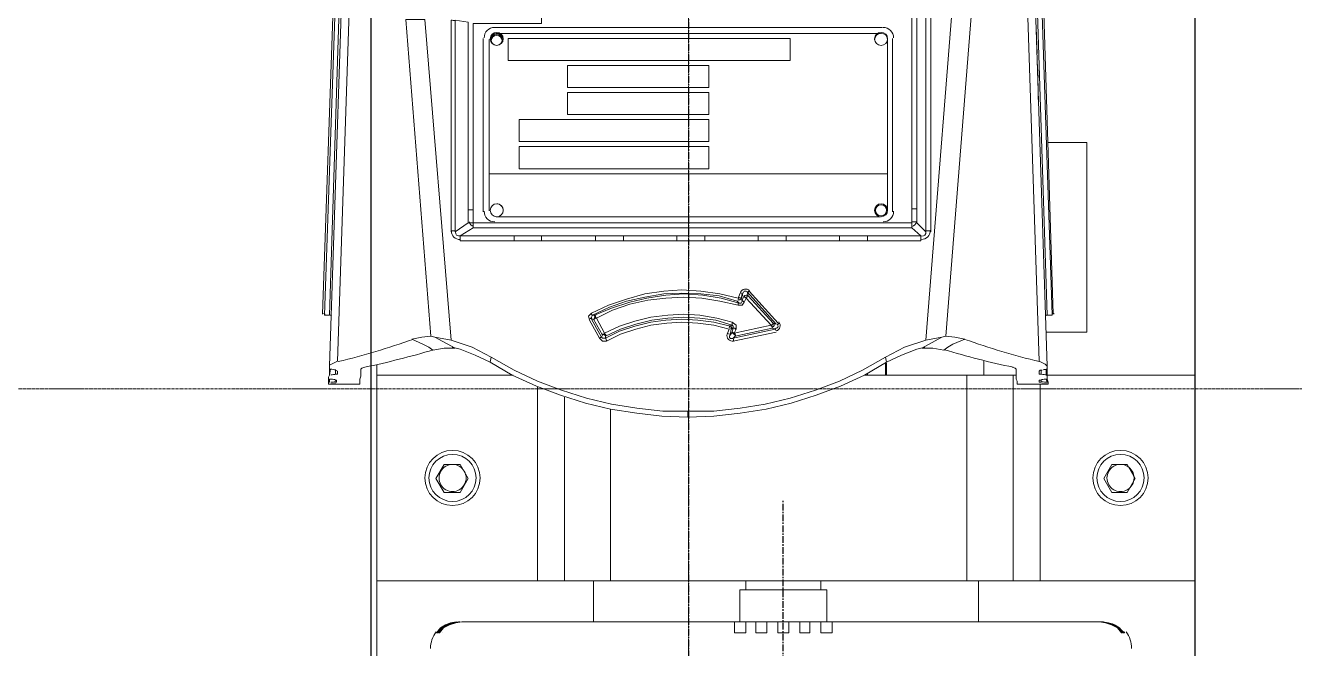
# Model space of a CAD drawing. Header units: inches. Extents: x 8618018 to 8935006, y 2431589 to 2567223.
# Drawn here: x 8666213.8 to 8666447.8, y 2519041.8 to 2519156.9 of the extents above; entities that cross this region are included whole.
import ezdxf

# ---------------------------------------------------------------- set-up
doc = ezdxf.new("R2010")
doc.units = ezdxf.units.IN
doc.header["$MEASUREMENT"] = 0
doc.linetypes.add('CENTER', pattern=[2, 1.25, -0.25, 0.25, -0.25])
doc.layers.add('CL', color=252, linetype='CENTER', lineweight=5)
for name, color, linetype in [('EQ', 252, 'Continuous'), ('PDF_CENTRE', 252, 'Continuous'), ('SKID', 252, 'Continuous')]:
    doc.layers.add(name, color=color, linetype=linetype)

# ---------------------------------------------------------------- blocks, each defined once
blk = doc.blocks.new('DP-11004A PL')
at = {"layer": 'EQ', "lineweight": 18}
for points in [[(3485.86, 1528.34), (3485.86, 1548.32), (3643.28, 1548.32)], [(3681.21, 1548.32), (3700.26, 1548.32)], [(3688.79, 1412.15), (3688.98, 1411.04), (3689.35, 1410.12), (3689.9, 1409.19), (3690.83, 1408.45), (3690.83, 1408.63), (3689.9, 1409.38), (3689.35, 1410.3), (3688.98, 1411.41), (3688.79, 1412.52), (3688.79, 1412.71), (3688.98, 1411.6), (3689.35, 1410.49), (3689.9, 1409.56), (3690.83, 1408.82), (3690.83, 1409), (3689.9, 1409.75), (3689.35, 1410.86), (3688.98, 1411.97), (3688.79, 1413.08), (3688.79, 1463.4), (3688.98, 1463.4), (3689.35, 1463.4), (3689.9, 1463.4), (3690.83, 1463.4), (3690.83, 1465.44), (3689.9, 1465.44), (3689.35, 1465.44), (3688.98, 1465.44), (3688.79, 1465.44), (3688.79, 1467.29), (3688.98, 1467.29), (3689.35, 1467.29), (3689.9, 1467.29), (3690.83, 1467.29), (3690.83, 1469.32), (3689.9, 1469.32), (3689.35, 1469.32), (3688.98, 1469.32), (3688.79, 1469.32), (3688.79, 1471.36), (3688.98, 1471.36), (3689.35, 1471.36), (3689.9, 1471.36), (3690.83, 1471.36), (3690.83, 1473.39), (3689.9, 1473.39), (3689.35, 1473.39), (3688.98, 1473.39), (3688.79, 1473.39), (3688.79, 1475.43), (3688.98, 1475.43), (3689.35, 1475.43), (3689.9, 1475.43), (3690.83, 1475.43), (3690.83, 1477.28), (3689.9, 1477.28), (3689.35, 1477.28), (3688.98, 1477.28), (3688.79, 1477.28), (3688.79, 1479.31), (3688.98, 1479.31), (3689.35, 1479.31), (3689.9, 1479.31), (3690.83, 1479.31), (3690.83, 1481.35), (3689.9, 1481.35), (3689.35, 1481.35), (3688.98, 1481.35), (3688.79, 1481.35), (3688.79, 1530.67), (3688.98, 1531.78), (3689.35, 1532.89), (3689.9, 1534), (3690.83, 1534.74), (3690.83, 1534.93), (3689.9, 1534.19), (3689.35, 1533.26), (3688.98, 1532.15), (3688.79, 1530.86), (3688.79, 1531.23), (3688.98, 1532.34), (3689.35, 1533.45), (3689.9, 1534.37), (3690.83, 1535.11), (3690.83, 1535.3), (3689.53, 1533.82), (3689.16, 1533.08), (3688.98, 1532.15)], [(3690.64, 1535.3), (3690.83, 1535.3)], [(3688.79, 1531.23), (3688.79, 1531.41)], [(3688.79, 1530.86), (3688.79, 1530.67)], [(3635.32, 1520.83), (3635.32, 1528.34), (3600.35, 1528.34), (3600.35, 1521.2)], [(3470.84, 1515.28), (3483.42, 1515.84), (3641.61, 1521.02)], [(3644.94, 1521.2), (3644.94, 1521.02), (3644.94, 1521.2), (3644.76, 1521.2), (3644.57, 1521.2), (3644.57, 1521.02), (3644.02, 1520.83), (3644.02, 1521.02), (3643.65, 1521.02), (3643.28, 1521.02), (3643.28, 1520.83), (3642.17, 1520.83), (3642.17, 1521.02), (3641.61, 1521.02), (3641.43, 1520.83), (3641.24, 1520.65), (3640.69, 1519.54), (3483.79, 1514.36), (3636.06, 1502.33), (3636.25, 1501.59), (3636.8, 1498.63)], [(3631.99, 1522.13), (3554.47, 1519.72), (3554.47, 1519.54), (3554.47, 1519.35), (3632.18, 1521.94), (3632.18, 1521.02), (3557.24, 1518.61), (3557.8, 1518.43), (3562.06, 1518.43)], [(3643.28, 1521.02), (3643.28, 1521.02)], [(3644.02, 1521.02), (3644.57, 1521.2)], [(3644.57, 1521.2), (3644.57, 1521.2)], [(3644.94, 1521.2), (3644.94, 1521.2)], [(3644.94, 1521.02), (3644.94, 1521.02)], [(3579.08, 1518.98), (3583.89, 1519.17)], [(3585.37, 1519.17), (3588.33, 1519.35)], [(3589.44, 1519.35), (3591.1, 1519.35)], [(3591.66, 1519.35), (3592.4, 1519.35)], [(3592.4, 1519.35), (3592.4, 1519.35)], [(3641.8, 1514.54), (3641.98, 1515.1), (3642.17, 1515.28), (3642.91, 1515.28), (3643.46, 1515.28), (3644.02, 1515.28), (3644.39, 1515.47), (3644.76, 1515.47), (3644.94, 1515.47), (3644.94, 1519.72), (3681.21, 1519.72)], [(3642.35, 1519.91), (3643.09, 1519.91), (3643.09, 1519.54), (3642.54, 1519.54), (3642.35, 1519.72), (3642.35, 1520.09)], [(3644.94, 1519.91), (3644.94, 1519.72), (3644.94, 1519.91)], [(3644.94, 1519.91), (3644.94, 1519.91)], [(3643.28, 1514.73), (3643.28, 1515.28)], [(3681.21, 1506.21), (3681.21, 1514.73), (3643.28, 1514.73), (3643.28, 1506.21)], [(3483.42, 1510.84), (3636.8, 1498.63), (3638.1, 1494.74), (3639.95, 1491.23), (3642.35, 1486.97), (3644.39, 1482.72), (3646.05, 1478.28), (3647.53, 1473.65), (3648.64, 1469.03), (3649.38, 1464.4), (3649.94, 1459.59), (3649.94, 1454.78), (3649.94, 1450.15), (3649.38, 1445.34), (3648.64, 1440.72), (3647.53, 1436.09), (3646.05, 1431.47), (3644.39, 1427.03), (3642.35, 1422.77), (3639.95, 1418.52), (3638.1, 1415), (3636.8, 1411.12), (3577.6, 1406.3)], [(3640.69, 1509.36), (3643.28, 1509.36)], [(3681.21, 1508.36), (3688.79, 1508.36)], [(3636.06, 1502.33), (3636.25, 1503.99), (3636.62, 1505.84), (3637.54, 1503.62), (3638.1, 1502.7), (3638.65, 1501.96), (3638.28, 1499.92), (3638.28, 1497.89), (3636.25, 1501.59)], [(3643.28, 1487.34), (3643.28, 1506.21), (3681.21, 1506.21), (3681.21, 1440.53), (3681.21, 1432.02), (3681.21, 1427.03), (3681.21, 1397.42), (3643.28, 1397.42), (3643.28, 1422.59)], [(3537.63, 1498.44), (3537.82, 1498.63), (3538.19, 1499.18), (3538.74, 1499.55), (3616.82, 1499.55)], [(3615.16, 1496.04), (3612.75, 1496.04), (3538, 1496.04), (3538.37, 1496.96), (3612.75, 1496.96), (3615.16, 1496.96), (3616.82, 1498.63), (3538.56, 1498.63), (3538.74, 1499.55), (3538.19, 1498.44), (3538.19, 1498.26), (3537.82, 1496.78), (3537.63, 1496.22)], [(3617.56, 1497.7), (3616.08, 1496.04), (3616.08, 1415.19), (3617.56, 1412.78)], [(3618.49, 1487.9), (3617.56, 1487.9), (3617.56, 1497.7), (3618.49, 1497.7), (3618.49, 1487.9), (3618.49, 1482.72), (3618.49, 1472.91), (3618.49, 1467.73), (3618.49, 1457.92), (3618.49, 1452.74), (3618.49, 1442.94), (3618.49, 1437.76), (3618.49, 1427.77), (3618.49, 1422.77), (3618.49, 1412.78), (3617.56, 1412.78), (3617.56, 1422.77)], [(3638.1, 1498.44), (3638.47, 1496.96), (3639.58, 1494.19), (3640.87, 1491.41)], [(3616.08, 1415.19), (3615.16, 1415.19), (3615.16, 1496.04), (3616.08, 1496.04)], [(3579.08, 1490.67), (3579.08, 1419.07)], [(3613.12, 1492.52), (3581.11, 1492.52)], [(3612.94, 1491.6), (3606.09, 1491.6), (3581.3, 1491.6)], [(3606.09, 1418.15), (3606.09, 1491.6)], [(3613.12, 1492.52), (3613.12, 1492.52)], [(3615.16, 1490.67), (3615.16, 1419.07), (3615.16, 1490.67)], [(3639.95, 1491.23), (3640.87, 1491.41), (3643.28, 1487.34), (3645.31, 1482.9), (3646.98, 1478.46), (3648.46, 1473.84), (3649.57, 1469.21), (3650.31, 1464.4), (3650.86, 1459.59), (3651.05, 1454.78), (3649.94, 1454.78), (3651.05, 1454.78), (3650.86, 1449.97), (3650.31, 1445.34), (3649.57, 1440.53), (3648.46, 1435.91), (3646.98, 1431.28), (3645.31, 1426.84), (3643.28, 1422.4), (3640.87, 1418.33), (3639.95, 1418.52)], [(3643.28, 1491.41), (3641.06, 1491.41)], [(3643.28, 1491.23), (3641.06, 1491.23)], [(3580.19, 1490.3), (3580.19, 1419.44)], [(3614.05, 1419.44), (3614.05, 1490.3)], [(3618.49, 1482.72), (3617.56, 1482.72), (3617.56, 1487.9)], [(3642.91, 1487.9), (3643.28, 1487.9)], [(3618.49, 1472.91), (3617.56, 1472.91), (3617.56, 1482.72)], [(3688.79, 1481.35), (3688.79, 1479.31)], [(3682.87, 1479.31), (3681.21, 1479.31)], [(3688.79, 1480.42), (3682.87, 1480.42), (3682.87, 1464.33), (3688.79, 1464.33)], [(3688.79, 1477.28), (3688.79, 1475.43)], [(3618.49, 1467.73), (3617.56, 1467.73), (3617.56, 1472.91)], [(3688.79, 1473.39), (3688.79, 1471.36)], [(3627.74, 1466.07), (3633.66, 1471.43)], [(3633.66, 1470.51), (3633.84, 1471.06), (3627.92, 1465.7), (3628.66, 1465.88)], [(3636.06, 1463.48), (3636.43, 1463.11), (3634.77, 1470.88), (3634.58, 1470.32)], [(3635.32, 1471.06), (3636.99, 1463.11)], [(3618.49, 1457.92), (3617.56, 1457.92), (3617.56, 1467.73)], [(3688.79, 1469.32), (3688.79, 1467.29)], [(3628.85, 1464.96), (3628.11, 1464.77), (3629.22, 1464.59), (3629.59, 1464.77), (3629.96, 1464.59), (3629.96, 1464.22), (3629.59, 1463.85), (3628.66, 1460.52), (3628.29, 1457.18), (3628.11, 1453.67), (3628.29, 1450.34), (3628.85, 1446.82), (3629.59, 1443.49), (3630.7, 1440.35), (3632.18, 1437.2), (3632.18, 1437.57)], [(3630.33, 1464.03), (3630.33, 1464.77), (3629.77, 1465.14)], [(3681.21, 1465.44), (3682.87, 1465.44)], [(3688.79, 1465.44), (3688.79, 1463.4)], [(3636.06, 1439.61), (3636.43, 1439.61), (3635.14, 1442.2), (3634.21, 1444.97), (3633.47, 1447.93), (3633.1, 1450.71), (3632.92, 1453.67), (3633.1, 1456.63), (3633.47, 1459.59), (3634.21, 1462.55), (3634.03, 1462.92), (3634.21, 1463.11), (3634.58, 1463.11), (3634.77, 1462.74), (3635.88, 1462.55), (3635.32, 1462.92)], [(3633.47, 1462.92), (3634.03, 1463.66), (3634.77, 1463.66), (3635.51, 1463.29), (3635.51, 1463.11), (3635.51, 1462.92), (3635.32, 1462.92), (3634.58, 1463.11), (3634.58, 1463.29), (3634.58, 1463.48), (3634.77, 1463.48), (3634.77, 1463.66)], [(3618.49, 1452.74), (3617.56, 1452.74), (3617.56, 1457.92)], [(3651.05, 1454.78), (3651.05, 1454.78)], [(3618.49, 1442.94), (3617.56, 1442.94), (3617.56, 1452.74)], [(3618.49, 1437.76), (3617.56, 1437.76), (3617.56, 1442.94)], [(3649.57, 1440.53), (3681.21, 1440.53)], [(3618.49, 1427.77), (3617.56, 1427.77), (3617.56, 1437.76)], [(3632.92, 1437.39), (3632.92, 1437.02), (3632.55, 1437.02), (3632.18, 1437.2)], [(3632.92, 1437.02), (3636.25, 1438.87)], [(3681.21, 1437.39), (3688.79, 1437.39)], [(3647.35, 1432.02), (3681.21, 1432.02)], [(3618.49, 1422.77), (3617.56, 1422.77), (3617.56, 1427.77)], [(3681.21, 1427.03), (3645.5, 1427.03)], [(3581.3, 1418.15), (3606.09, 1418.15), (3612.94, 1418.15)], [(3638.1, 1411.3), (3638.47, 1412.78), (3639.58, 1415.56), (3640.87, 1418.33)], [(3581.11, 1417.04), (3613.12, 1417.04)], [(3613.12, 1417.04), (3613.12, 1417.04)], [(3688.79, 1414.08), (3688.79, 1413.71)], [(3688.79, 1413.34), (3688.79, 1413.52)], [(3636.06, 1407.41), (3636.25, 1405.75), (3636.62, 1403.9), (3637.54, 1405.93), (3638.1, 1407.04), (3638.65, 1407.78), (3638.28, 1409.82), (3638.28, 1411.86), (3636.25, 1408.15), (3636.8, 1411.12)], [(3690.83, 1409.45), (3690.83, 1409.45)], [(3636.25, 1408.15), (3636.06, 1407.41), (3577.6, 1402.79), (3577.6, 1403.16), (3577.6, 1404.27), (3577.6, 1404.64), (3577.6, 1405.01), (3577.6, 1405.38), (3577.6, 1405.93), (3577.6, 1406.3)], [(3545.59, 1400.38), (3483.79, 1395.39), (3640.69, 1390.21), (3641.24, 1389.1), (3641.43, 1388.73), (3641.61, 1388.73), (3642.17, 1388.73), (3642.17, 1388.91), (3643.28, 1388.73)], [(3641.61, 1388.73), (3483.42, 1393.91), (3470.84, 1394.28), (3470.84, 1399.27)], [(3641.43, 1397.42), (3643.28, 1397.42)], [(3681.21, 1397.42), (3700.26, 1397.42)], [(3573.53, 1389.84), (3632.18, 1387.8), (3632.18, 1388.73), (3573.53, 1390.58)], [(3644.94, 1389.65), (3644.94, 1390.02), (3644.94, 1389.65)], [(3631.99, 1387.43), (3573.53, 1389.47)], [(3642.17, 1388.73), (3643.28, 1388.73), (3643.65, 1388.54), (3644.02, 1388.54), (3644.02, 1388.73), (3644.57, 1388.73), (3644.57, 1388.54), (3644.76, 1388.54), (3644.94, 1388.54), (3644.94, 1388.73), (3644.94, 1388.54)], [(3643.28, 1388.73), (3643.28, 1388.73)], [(3644.57, 1388.54), (3644.02, 1388.54)], [(3644.57, 1388.54), (3644.57, 1388.54)], [(3644.94, 1389.65), (3644.94, 1389.65)], [(3644.94, 1388.73), (3644.94, 1388.73)], [(3644.94, 1388.54), (3644.94, 1388.54)]]:
    blk.add_lwpolyline(points, dxfattribs=at)
at = {"layer": 'EQ'}
blk.add_lwpolyline([(3835.86, 1548.32), (3485.86, 1548.32), (3485.86, 1396.32), (3835.86, 1396.32)], close=True, dxfattribs=at)
at = {"layer": 'EQ', "lineweight": 18}
for points in [[(3642.27, 1520.26, 0.000948), (3642.17, 1521.02), (3643.28, 1521.02), (3643.28, 1548.32), (3681.21, 1548.32), (3681.21, 1519.72), (3681.21, 1514.73)], [(3615.86, 1496.06, 0.271893), (3615, 1496.92, -0.012225), (3614.97, 1496.04)], [(3581.39, 1491.6, 0.414213), (3580.19, 1490.4, 0.414213), (3581.39, 1489.19)], [(3612.84, 1491.6, 0.414213), (3611.64, 1490.4, 0.414213), (3612.84, 1489.19)], [(3634.62, 1470.89, 0.004701), (3635.11, 1471.03, 0.560209), (3633.45, 1471.55)], [(3628.01, 1465.75, 0.017594), (3627.68, 1466.15, 0.56043), (3628.06, 1464.45, 0.02222), (3628.15, 1464.91)], [(3636.47, 1463.12, 0.004701), (3636.97, 1463.21, -0.560303), (3635.69, 1462), (3634.77, 1462.37), (3634.03, 1459.59), (3633.66, 1456.63), (3633.47, 1453.67), (3633.66, 1450.89), (3634.03, 1447.93), (3634.77, 1445.16), (3635.69, 1442.38), (3636.99, 1439.79), (3636.99, 1439.05), (3636.43, 1438.5), (3633.1, 1436.65), (3632.36, 1436.46), (3631.81, 1437.02), (3630.33, 1440.16), (3629.22, 1443.49), (3628.29, 1446.82), (3627.74, 1450.34), (3627.55, 1453.67), (3627.74, 1457.18), (3628.29, 1460.7), (3629.03, 1464.03), (3628.11, 1464.4)], [(3629.41, 1464.12, 0.007024), (3628.95, 1464.26, 0.02222), (3629.07, 1464.72)], [(3634.62, 1462.87, -0.02222), (3634.54, 1462.41, 0.006115), (3634.05, 1462.55)], [(3636.88, 1439.8, -0.010065), (3636.43, 1439.61), (3636.43, 1439.05), (3636.25, 1438.87), (3635.88, 1439.05)], [(3577.23, 1427.77), (3578.34, 1427.77), (3578.34, 1415.19), (3612.75, 1415.19), (3615.16, 1415.19, -0.009971), (3615.14, 1414.36)], [(3581.39, 1420.74, 0.414213), (3580.19, 1419.53, 0.414213), (3581.39, 1418.33)], [(3581.49, 1420.55, 0.390072), (3580.56, 1419.53, 0.3901), (3581.49, 1418.52)], [(3616.82, 1411.12), (3577.78, 1411.12, -0.009971), (3577.8, 1411.94)], [(3644.94, 1390.02), (3644.94, 1394.28), (3644.76, 1394.28), (3644.39, 1394.28), (3644.02, 1394.28), (3643.46, 1394.46), (3642.91, 1394.46), (3642.17, 1394.46), (3641.98, 1394.65), (3641.8, 1395.2, 0.021935), (3638.58, 1407.87)]]:
    blk.add_lwpolyline(points, format="xyb", dxfattribs=at)
for points in [[(3662.34, 1531.49), (3664.93, 1532.97), (3664.93, 1535.74), (3662.34, 1537.22), (3659.75, 1535.74), (3659.75, 1532.97)], [(3644.57, 1519.91), (3644.2, 1519.91), (3644.2, 1519.54), (3644.57, 1519.54)], [(3585.18, 1421.66), (3585.18, 1473.65), (3581.11, 1473.65), (3581.11, 1421.66)], [(3633.66, 1470.51), (3633.84, 1470.51), (3633.84, 1470.32), (3634.03, 1470.32), (3634.03, 1470.14), (3634.21, 1470.14), (3634.21, 1470.32), (3634.4, 1470.32), (3634.58, 1470.32), (3636.06, 1463.48), (3635.88, 1463.48), (3635.69, 1463.48), (3635.51, 1463.29), (3634.03, 1470.14), (3629.03, 1465.51), (3628.85, 1465.51), (3628.85, 1465.7), (3628.66, 1465.7), (3628.66, 1465.88)], [(3628.85, 1464.96), (3628.85, 1465.14), (3628.85, 1465.33), (3629.03, 1465.51), (3629.77, 1465.14), (3629.59, 1464.96), (3629.59, 1464.77)], [(3629.96, 1464.22), (3629.96, 1464.03), (3630.14, 1464.03), (3630.33, 1464.03), (3629.59, 1460.7), (3629.03, 1457.37), (3628.85, 1454.04), (3629.03, 1450.71), (3629.4, 1447.38), (3630.14, 1444.05), (3631.25, 1440.9), (3632.73, 1437.94), (3632.55, 1437.76), (3632.36, 1437.76), (3632.36, 1437.57), (3632.18, 1437.57), (3630.88, 1440.72), (3629.77, 1444.05), (3629.03, 1447.19), (3628.48, 1450.71), (3628.29, 1454.04), (3628.48, 1457.55), (3629.03, 1460.89)], [(3633.47, 1462.92), (3633.66, 1462.92), (3633.84, 1462.92), (3634.03, 1462.92), (3633.1, 1459.96), (3632.73, 1457), (3632.55, 1454.04), (3632.73, 1451.08), (3633.1, 1448.12), (3633.84, 1445.16), (3634.77, 1442.38), (3636.06, 1439.61), (3635.88, 1439.61), (3635.69, 1439.61), (3635.69, 1439.42), (3635.51, 1439.42), (3634.21, 1442.2), (3633.29, 1444.97), (3632.55, 1447.93), (3632.18, 1451.08), (3631.99, 1454.04), (3632.18, 1457), (3632.73, 1460.14)], [(3590.18, 1432.58), (3590.18, 1458.66), (3586.11, 1458.66), (3586.11, 1432.58)], [(3595.17, 1432.58), (3595.17, 1458.66), (3591.1, 1458.66), (3591.1, 1432.58)], [(3600.17, 1423.7), (3600.17, 1458.66), (3596.1, 1458.66), (3596.1, 1423.7)], [(3605.16, 1423.7), (3605.16, 1458.66), (3601.09, 1458.66), (3601.09, 1423.7)], [(3632.73, 1437.94), (3635.51, 1439.42), (3635.69, 1439.42), (3635.69, 1439.24), (3635.69, 1439.05), (3635.88, 1439.05), (3632.92, 1437.39), (3632.92, 1437.57), (3632.73, 1437.57), (3632.73, 1437.76)], [(3577.78, 1411.86), (3616.82, 1411.86), (3615.16, 1414.26), (3612.75, 1414.26), (3578.15, 1414.26)], [(3659.75, 1409.82), (3662.34, 1408.34), (3664.93, 1409.82), (3664.93, 1412.78), (3662.34, 1414.26), (3659.75, 1412.78)], [(3642.35, 1389.84), (3643.09, 1389.84), (3643.09, 1390.21), (3642.54, 1390.21)], [(3644.2, 1389.84), (3644.57, 1389.65), (3644.57, 1390.02), (3644.2, 1390.02)]]:
    blk.add_lwpolyline(points, close=True, dxfattribs=at)
for points in [[(3660.99, 1532.38, 0.267931), (3663.49, 1532.38, 0.267957), (3664.74, 1534.54, 0.267957), (3663.49, 1536.7, 0.267931), (3660.99, 1536.7, 0.267957), (3659.75, 1534.54, 0.267957)], [(3581.2, 1491.6, 0.414213), (3580, 1490.4, 2.414213)], [(3614.05, 1490.4, 0.414213), (3612.84, 1491.6, 2.414213)], [(3614.97, 1490.76, 0.414214), (3613.03, 1492.71, -0.414214)], [(3580, 1419.53, 0.414213), (3581.2, 1418.33, 2.414213)], [(3612.84, 1418.33, 0.414213), (3614.05, 1419.53, 2.414213)], [(3613.03, 1417.22, 0.414214), (3614.97, 1419.16, -0.414214)], [(3660.99, 1409.23, 0.267931), (3663.49, 1409.23, 0.267957), (3664.74, 1411.39, 0.267957), (3663.49, 1413.56, 0.267931), (3660.99, 1413.56, 0.267957), (3659.75, 1411.39, 0.267957)]]:
    blk.add_lwpolyline(points, format="xyb", close=True, dxfattribs=at)
for centre, radius in [((3662.24, 1534.54), 5.09), ((3662.24, 1534.54), 4.35), ((3612.84, 1490.4), 1.02), ((3581.39, 1419.53), 1.02), ((3662.24, 1411.39), 5.09), ((3662.24, 1411.39), 4.35)]:
    blk.add_circle(centre, radius, dxfattribs=at)
for centre, radius, start, end in [((3693.7, 1531.5), 5.09, 90, 126.8701), ((3429.83, 1515.28), 215.11, 1.2665, 1.522), ((3501.34, 1553.84), 143.58, 340.4697, 346.2038), ((3428.43, 1548.24), 216.53, 352.5059, 352.7646), ((3434.09, 1501.09), 210.84, 5.1405, 5.4048), ((3430.28, 1533.61), 214.66, 356.3703, 356.6268), ((3432.41, 1519.2), 212.53, 0.2149, 0.4736), ((3495.91, 1545.16), 149.03, 343.1909, 348.2172), ((3634.3, 1499.46), 17.67, 179.6924, 182.4995), ((3594.9, 1496.13), 17.67, 359.6978, 2.4994), ((3581.02, 1490.77), 1.94, 90.0165, 180.0165), ((3612.84, 1490.4), 1.02, 93.5948, 266.4052), ((3628.57, 1466.9), 6.94, 39.4135, 43.4454), ((3633.94, 1470.23), 0.463, 16.8473, 128.4357), ((3628.94, 1465.6), 0.463, 136.2248, 249.0657), ((3628.94, 1464.12), 0.463, 345.02, 70.9388), ((3634.68, 1462.46), 0.463, 74.8445, 161.2904), ((3635.42, 1463.57), 0.463, 257.0854, 8.2671), ((3630.42, 1463.75), 5.46, 341.6586, 346.7502), ((3635.42, 1439.52), 0.463, 301.0365, 25.0049), ((3626.91, 1446.36), 10.64, 297.3667, 299.9711), ((3632.64, 1438.04), 0.463, 209.2951, 296.8342), ((3627.27, 1433.59), 6.38, 27.9383, 32.3767), ((3630.79, 1435.45), 6.38, 27.9383, 32.3767), ((3612.84, 1419.53), 1.2, 90.0165, 180.0165), ((3581.02, 1419.16), 1.94, 179.9835, 269.9835), ((3612.84, 1419.53), 1.2, 179.9835, 269.9835), ((3592.68, 1415.09), 20.07, 357.9071, 0.1978), ((3614.69, 1415.65), 1.2, 285.0842, 340.6147), ((3636.71, 1411.21), 20.07, 177.9071, 180.1922), ((3693.7, 1412.43), 5.09, 233.1299, 270), ((3501.34, 1356.09), 143.58, 13.7967, 19.5307), ((3438.55, 1422.45), 206.34, 350.6407, 350.9091), ((3428.43, 1361.69), 216.53, 7.2354, 7.4941), ((3434.09, 1408.66), 210.84, 354.5952, 354.8595), ((3430.28, 1376.32), 214.66, 3.3732, 3.6297), ((3429.83, 1394.64), 215.11, 358.478, 358.7335), ((3432.41, 1390.54), 212.53, 359.5264, 359.7851)]:
    blk.add_arc(centre, radius, start, end, dxfattribs=at)
for points in [[(3631.99, 1522.01), (3631.97, 1522.19), (3631.94, 1522.31), (3631.9, 1522.31)], [(3632.18, 1521.13), (3632.2, 1520.95), (3632.23, 1520.83), (3632.27, 1520.83)], [(3618.23, 1497.8), (3618.22, 1498.78), (3617.53, 1499.48), (3616.54, 1499.48)], [(3617.59, 1497.79), (3617.67, 1498.4), (3617.31, 1498.76), (3616.71, 1498.67)], [(3634.32, 1471.4), (3634.17, 1471.45), (3633.99, 1471.38), (3633.85, 1471.22)], [(3634.6, 1470.99), (3634.58, 1471.2), (3634.47, 1471.35), (3634.32, 1471.4)], [(3627.97, 1465.73), (3627.8, 1465.6), (3627.72, 1465.43), (3627.75, 1465.27)], [(3627.75, 1465.27), (3627.79, 1465.12), (3627.93, 1465), (3628.14, 1464.96)], [(3635.91, 1462.5), (3636.1, 1462.42), (3636.29, 1462.43), (3636.41, 1462.54)], [(3636.41, 1462.54), (3636.53, 1462.65), (3636.56, 1462.84), (3636.49, 1463.03)], [(3616.66, 1411.18), (3617.6, 1411.18), (3618.24, 1411.87), (3618.23, 1412.88)], [(3616.8, 1411.96), (3617.36, 1411.86), (3617.67, 1412.25), (3617.58, 1412.91)], [(3631.9, 1387.62), (3631.94, 1387.62), (3631.97, 1387.74), (3631.99, 1387.92)], [(3632.27, 1389.1), (3632.23, 1389.1), (3632.2, 1388.98), (3632.18, 1388.8)]]:
    blk.add_open_spline(points, degree=3, dxfattribs=at)
at = {"layer": 'PDF_CENTRE', "linetype": 'CENTER'}
for p, q in [((3896.24, 1472.37), (3666.26, 1472.37)), ((3362.09, 1454.87), (3897.91, 1454.87))]:
    blk.add_line(p, q, dxfattribs=at)
blk = doc.blocks.new('GA CRM')
at = {"layer": 'CL', "ltscale": 0.1}
blk.add_line((38255, 47985.86), (38255, 47513.64), dxfattribs=at)
at = {"layer": 'CL', "ltscale": 0.4}
blk.add_line((36272.5, 47749.75), (39337.5, 47749.75), dxfattribs=at)
at = {"layer": 'SKID', "rotation": 270}
blk.add_blockref('DP-11004A PL', (36800.13, 51395.57), dxfattribs=at)

msp = doc.modelspace()

# ---------------------------------------------------------------- block references
at = {"color": 252}
msp.add_blockref('GA CRM', (8628081, 2471340), dxfattribs=at)

doc.saveas('drawing.dxf')
